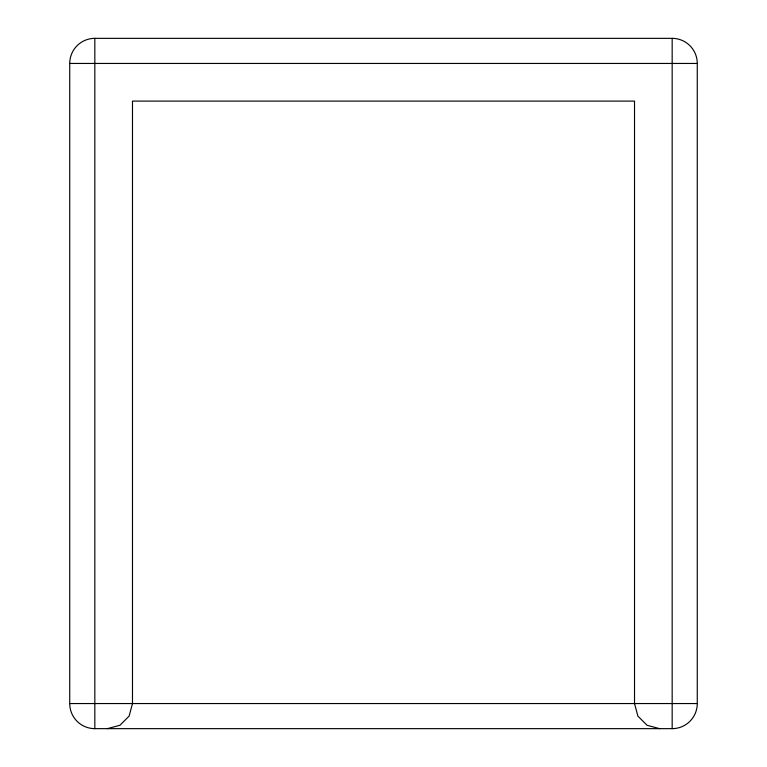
<?xml version="1.0" encoding="UTF-8"?>
<svg xmlns="http://www.w3.org/2000/svg" width="767" height="767" viewBox="0 0 767 767"><rect width="100%" height="100%" fill="white"/><g stroke="black" fill="none" stroke-linecap="round" stroke-linejoin="round"><path stroke-width="1.15" d="M107.38 728.65L119.93 725.285L129.115 716.1L132.48 703.55L132.48 101.1L634.52 101.1L634.52 703.55L637.885 716.1L647.07 725.285L659.62 728.65M94.83 38.35L672.17 38.35A25.1 25.1 0 0 1 697.27 63.45L697.27 703.55A25.1 25.1 0 0 1 672.17 728.65L94.83 728.65A25.1 25.1 0 0 1 69.73 703.55L69.73 63.45A25.1 25.1 0 0 1 94.83 38.35L94.83 728.65M69.73 63.45L697.27 63.45M69.73 703.55L697.27 703.55M672.17 38.35L672.17 728.65"/></g></svg>
